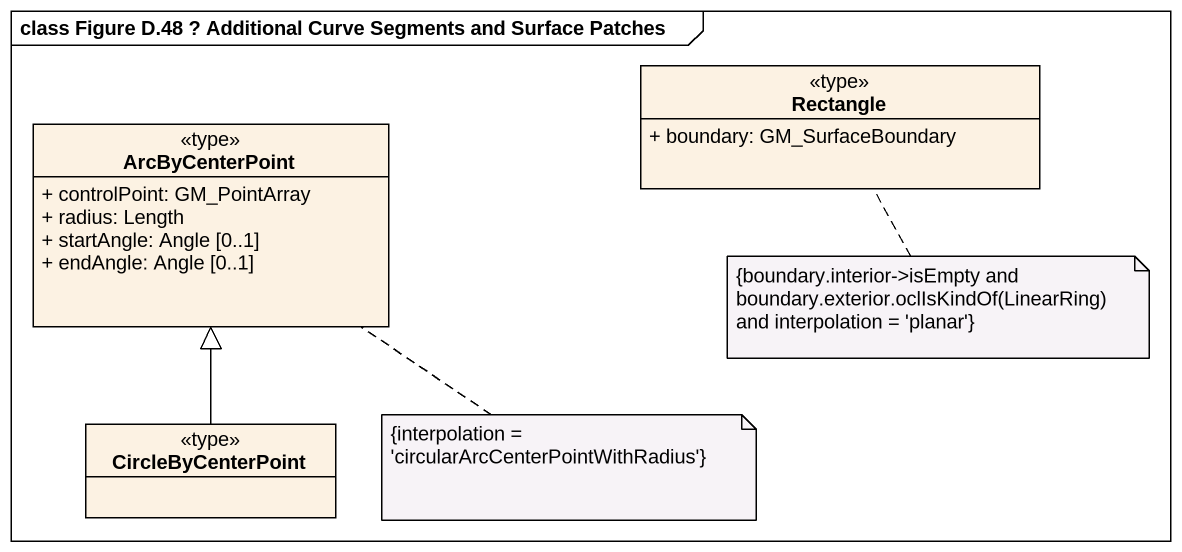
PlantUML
@startuml
mainframe class Figure D.48 ? Additional Curve Segments and Surface Patches
hide circle
hide empty members
skinparam classAttributeIconSize 0
class "Rectangle" as Rectangle_ <<type>> {
  + boundary: GM_SurfaceBoundary
}
class ArcByCenterPoint <<type>> {
  + controlPoint: GM_PointArray
  + radius: Length
  + startAngle: Angle [0..1]
  + endAngle: Angle [0..1]
}
class CircleByCenterPoint <<type>>
CircleByCenterPoint -up-|> ArcByCenterPoint
note bottom of Rectangle_ : {boundary.interior->isEmpty and boundary.exterior.oclIsKindOf(LinearRing) and interpolation = 'planar'}
note bottom of ArcByCenterPoint : {interpolation = 'circularArcCenterPointWithRadius'}
@enduml
